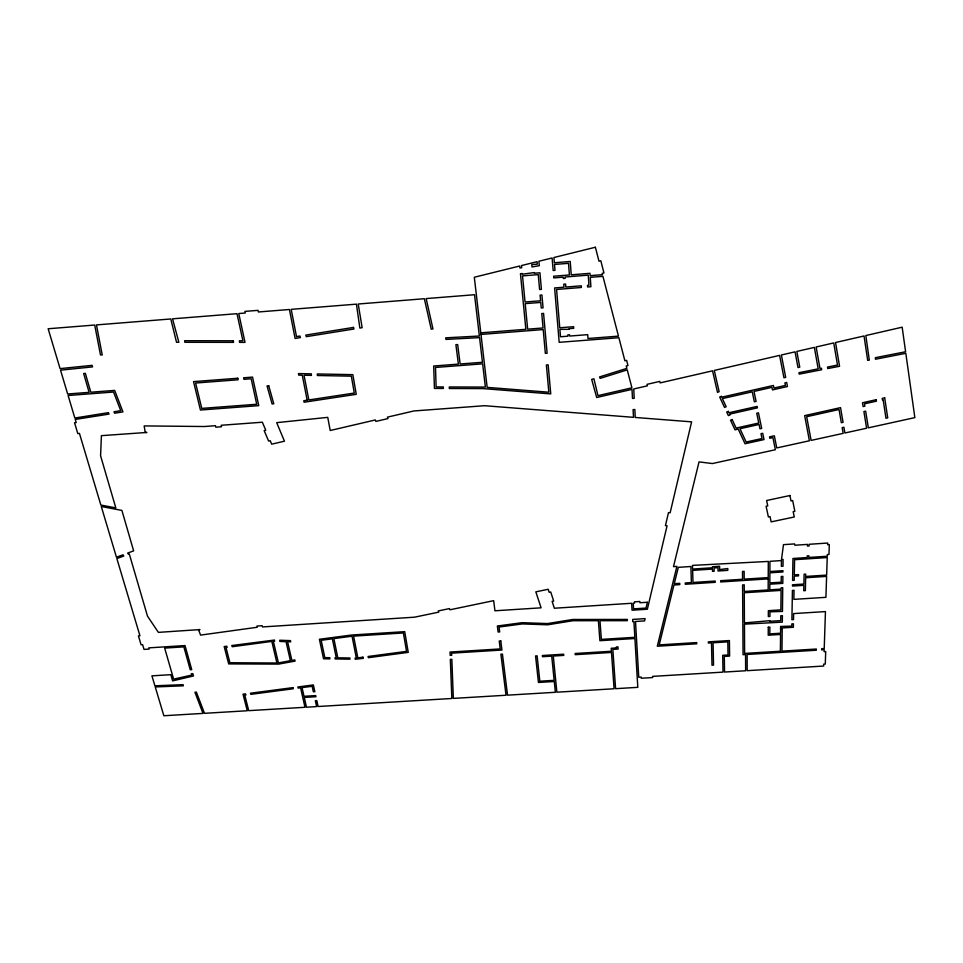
<?xml version="1.0" encoding="UTF-8"?>
<svg xmlns="http://www.w3.org/2000/svg" width="963" height="963" viewBox="0 0 963 963"><rect width="100%" height="100%" fill="white"/><g stroke="black" fill="none" stroke-linecap="round" stroke-linejoin="round"><path stroke-width="1.44" d="M780.632 629.284L780.668 626.817M480.802 332.825L525.87 329.31L520.453 273.685L522.283 273.528L522.343 274.202L534.369 272.553L534.429 273.227L539.93 272.782L541.411 289.369L539.593 289.514L538.257 274.624L522.512 275.887L525.04 301.997L540.604 300.769L540.099 295.147L541.916 295.003L543.06 307.847L541.254 307.991L540.749 302.418L525.196 303.646L527.664 329.165L543.06 327.974L541.76 313.553L543.565 313.408L547.116 353.228L545.347 353.361L543.204 329.575L480.982 334.426M768.221 578.883L768.161 589.946L744.255 591.475L744.218 584.818L742.593 584.926L743.051 654.708L745.555 654.563L745.639 670.766L724.549 672.042L724.296 656.417L729.605 656.092L729.4 640.551L708.335 641.864L708.359 643.067L711.501 642.875L711.994 665.216L713.547 665.12L713.065 642.778L727.847 641.864L728.028 654.984L722.719 655.309L722.996 672.126L652.589 676.387L652.649 677.555L641.274 678.241L641.202 677.073L638.746 677.218L635.496 621.484L644.584 620.906L645.126 618.631L632.727 619.414L632.739 621.653L633.919 621.58L634.846 637.301L601.369 639.384L599.961 620.702L627.31 620.678L627.358 619.426L572.72 619.486L547.514 623.567L522.175 622.688L497.365 625.998L498.124 632.029L499.677 631.933L499.075 627.033L522.283 623.928L547.634 624.806L572.865 620.726L598.384 620.702L599.901 640.696L634.918 638.517L637.795 687.341L615.598 688.677L612.841 649.375L618.126 649.05L617.981 646.871L616.416 646.967L616.489 647.93L611.192 648.268L611.409 651.253L575.116 653.492L575.224 654.684L611.493 652.445L614.069 688.762L556.879 692.192L553.28 656.044L563.776 655.394L563.668 654.202L542.35 655.514L542.47 656.706L551.727 656.14L554.158 680.335L539.834 681.202L537.101 655.839L535.56 655.935L538.437 682.466L554.279 681.503L555.362 692.289L507.537 695.154L502.433 654.106L500.892 654.202L506.032 695.238L453.344 698.404L451.852 659.378L450.323 659.378L451.84 698.488L318.115 706.505L316.815 700.607L315.334 700.691L316.634 706.589L306.475 707.203L304.272 697.429L315.96 696.731L315.708 695.587L304.007 696.297L302.045 687.618L312.144 686.294L313.36 691.783L314.853 691.687L313.36 684.934L297.844 686.98L298.241 688.124L300.576 687.811L304.994 707.287L248.731 710.658L244.771 695.142L245.926 694.997L245.505 693.866L243.013 694.191L247.262 710.754L204.481 713.318L196.368 692.072L194.923 692.253L203.012 713.402L163.854 715.75L155.248 686.944L183.367 685.812L183.078 684.657L154.899 685.8L151.925 675.845L170.824 674.678L172.618 680.877L193.491 675.954L192.841 673.631L191.348 673.715L191.733 675.087L173.629 679.144L164.673 648.087L183.849 646.871L190.241 669.742L191.733 669.646L185.028 645.571L148.784 647.87L149.133 649.074L144.017 649.399L142.608 644.68L141.092 644.777L138.419 635.869L139.936 635.773L116.86 558.576L123.818 556.012L122.963 554.808L116.451 557.216L101.284 506.49L121.904 510.426L133.64 550.872L127.646 553.087L128.5 554.291L129.307 554.002L147.483 616.115L158.377 632.366L199.991 629.573L198.51 629.79L200.593 635.099L257.229 627.262L256.928 626.046L262.153 625.709L262.442 626.937L414.547 617.187L438.743 612.131L438.285 610.927L449.468 608.592L449.914 609.796L493.67 600.659L494.934 610.783L541.098 607.822L535.825 591.848L548.2 589.272L549.175 592.293L550.728 591.98L553.665 601.068L552.124 601.381L554.339 608.231L631.644 603.283L632.053 610.205L647.353 609.23L667.058 525.81L665.433 525.617L668.491 512.617L670.128 512.81L691.615 421.854L635.255 417.461L634.834 409.492L633.088 409.624L633.51 417.328L484.57 405.712L413.885 410.96L387.439 417.135L387.969 418.58L375.871 421.409L375.329 419.964L330.213 430.509L327.745 417.364L276.694 422.649L284.458 441.198L271.686 444.172L270.218 440.717L268.629 441.09L264.163 430.617L265.764 430.244L262.357 422.215L221.177 425.273L221.526 426.753L215.82 427.175L215.471 425.706L204.385 426.525L144.173 425.911L145.208 432.435L146.906 432.447L101.416 435.661L100.573 455.776L115.825 507.91L100.862 505.057L79.448 433.422L77.786 433.543L74.536 422.709L76.197 422.576L75.258 419.423L109.024 414.102L108.458 412.658L74.837 418.026L68.108 395.504L113.55 392.025L120.748 410.683L114.019 411.767L114.585 413.223L122.951 411.899L114.669 390.4L90.799 392.218L85.358 373.379L83.649 373.512L89.102 392.35L67.651 393.987L60.537 370.165L92.58 366.891L92.087 365.35L60.067 368.624L48.15 328.756L94.711 325.037L100.489 354.962L102.234 354.938L96.456 324.904L170.788 318.97L176.53 342.286L178.853 342.286L172.546 318.825L236.994 313.685L242.905 340.794L239.366 340.782L239.558 342.383L245.023 342.383L238.764 313.541L245.264 313.023L244.915 311.398L258.024 310.351L258.361 311.976L289.43 309.496L295.087 338.458L300.408 337.604L299.95 336.039L296.508 336.593L291.199 309.352L356.418 304.152L359.861 328.058L362.148 327.685L358.212 304.007L424.358 298.723L431.219 329.19L432.965 328.925L426.164 298.578L474.53 294.726L479.369 336.027L445.749 337.832L445.917 339.421L479.562 337.616L482.451 362.281L460.133 363.99L457.666 344.549L455.896 344.694L458.388 364.122L433.675 366.012L434.433 388.438L443.365 388.462L443.317 386.945L436.131 386.909L435.493 367.445L482.644 363.845L485.364 387.066L449.264 386.97L449.3 388.51L482.945 388.595L550.752 393.903L548.152 364.833L546.382 364.965L548.838 392.218L487.158 387.379L474.314 277.248L519.707 266.005L519.9 267.943L521.729 267.786L521.513 265.547L537.089 261.695L537.306 264.139L531.793 264.584L532.009 266.956L539.304 265.68L538.907 261.238L552.112 257.976L553.159 270.495L554.989 270.35L554.507 264.452L568.507 263.32L569.41 274.961L553.641 276.225L553.773 277.91L563.199 277.151L563.295 278.5L565.137 278.355L565.028 277.007L588.261 275.141L588.959 285.204L587.49 285.325L587.611 286.986L590.897 286.721L590.259 277.344L602.934 276.333L618.475 336.135L587.984 338.495L587.707 334.655L569.699 336.051L569.59 334.763L567.809 334.907L567.905 336.183L560.502 336.761L559.888 329.382L569.157 329.31L569.109 328.66L573.743 328.311L573.611 326.698L559.756 327.769L556.578 289.466L581.399 287.48L581.279 285.818L565.823 287.046L565.582 284.049L563.752 284.193L563.993 287.203L554.616 287.949L559.178 342.322L618.884 337.712L624.891 360.788L626.624 360.379L627.96 365.543L626.227 365.952L626.865 368.372L599.576 376.93L600.13 378.387L627.25 369.876L631.921 387.812L597.975 395.637L593.894 378.724L591.691 379.41L596.687 397.502L632.005 389.365L632.486 398.441L634.232 398.321L633.738 388.968L647.413 385.826L647.04 384.333L659.799 381.396L660.161 382.889L712.548 370.827L717.495 392.35L719.144 391.688L714.293 370.43L779.597 355.395L783.93 377.749L785.688 377.352L781.366 354.986L795.053 351.844L797.99 367.541L799.759 367.144L796.834 351.435L814.361 347.402L818.189 368.865L798.953 372.693L799.23 374.138L821.668 369.756L821.463 368.227L819.97 368.516L816.143 346.981L833.741 342.936L837.509 365.085L827.53 367.047L827.735 368.576L839.555 366.265L835.547 342.515L864.028 335.967L867.675 360.367L869.312 360.126L865.833 335.545L902.162 327.191L905.605 351.76L875.391 357.682L875.451 359.247L905.822 353.313L914.85 417.617L868.349 427.837L865.653 411.177L863.907 411.562L866.604 428.222L844.9 432.989L843.901 427.235L842.168 427.62L843.167 433.362L811.123 440.404L806.681 416.702L839.05 409.492L841.325 422.709L843.058 422.324L840.543 407.638L804.671 415.631L809.402 440.777L776.78 447.939L774.324 435.806L769.533 436.865L769.822 438.285L772.904 437.611L775.371 449.733L712.403 463.552L699.03 461.903L673.486 566.641L676.893 566.413L657.296 646.233L696.743 643.79L696.706 642.574L659.21 644.897L673.956 584.998L679.806 584.613L679.77 583.337L674.281 583.686L678.313 567.339L690.892 566.509L691.386 582.579L685.247 582.976L685.295 584.264L715.208 582.326L715.172 581.038L692.999 582.471L692.638 570.373L712.464 569.073L712.512 571.36L714.137 571.252L714.077 567.917L717.977 567.664L718.037 570.999L727.799 570.361L727.775 568.531L719.65 569.59L719.59 566.256L712.415 566.726L712.439 567.761L692.59 569.073L692.481 565.389L768.318 561.429L768.221 577.595L744.182 579.148L744.134 571.372L742.509 571.48L742.557 579.257L720.685 580.677L720.697 581.965L768.221 578.883M768.269 627.226L768.221 635.219L780.572 634.448L780.379 651.229L744.616 653.42L744.447 624.144L782.317 622.146L782.389 615.67L780.788 615.778L780.74 620.629L769.894 621.316L769.906 620.69L744.435 622.905L744.255 592.751L781.089 590.391L780.861 609.892L768.366 610.686L768.33 616.549L769.931 616.452L769.955 611.83L782.45 611.421L782.738 587.719L781.125 587.827L781.101 589.103L769.774 589.838L769.81 584.192L782.799 583.361L782.883 576.38L781.258 576.488L781.186 582.17L769.822 582.904L769.882 572.816L782.931 571.974L782.955 570.662L769.894 571.516L769.955 561.321L781.438 560.562L781.366 566.34L783.003 566.232L783.088 559.431L781.499 559.539L783.473 544.649L794.571 543.914L794.836 545.227L807.476 544.396L807.439 546.069L809.101 545.961L809.137 544.288L827.711 543.048L827.65 544.733L829.312 544.625L828.974 554.459L827.325 554.568L827.277 556.241L808.812 557.457L808.86 555.783L807.211 555.892L807.175 557.565L792.958 558.492L792.585 580.4L794.21 580.304L794.282 576.163L798.52 575.886L798.544 574.586L794.306 574.863L794.571 559.708L827.229 557.553L826.651 575.092L805.682 576.452L805.73 574.117L804.105 574.225L803.876 584.047L792.513 584.782L792.489 586.07L803.852 585.335L803.732 590.716L805.357 590.62L805.646 577.752L826.603 576.392L825.917 597.325L793.873 599.359L794.03 590.319L792.417 590.427L791.911 619.678L793.512 619.582L793.62 613.587L825.447 611.589L824.22 648.532L821.704 648.689L821.656 649.905L824.184 649.748L824.123 651.674L825.7 651.578L825.279 664.049L823.714 664.145L823.642 666.047L747.192 670.669L747.119 654.467L816.299 650.23L816.335 649.026L781.956 651.132L782.233 627.96L793.368 627.262L793.428 623.795L791.839 623.904L791.803 626.131L780.668 626.456L780.584 633.221L769.81 633.895L769.858 627.13L768.269 627.226M647.377 602.272L646.017 608.062L633.57 608.857L633.233 603.175L634.509 603.091L634.436 601.827L639.853 601.49L639.926 602.742L647.377 602.272M721.335 396.383L719.698 397.045L724.537 407.409L726.174 406.759L722.37 398.598L752.259 391.821L754.354 401.8L756.087 401.415L754.005 391.423L771.977 387.343L772.482 389.907L787.457 386.524L786.675 382.455L784.917 382.853L785.411 385.429L773.939 388.029L773.421 385.465L721.708 397.189L721.335 396.383M728.341 411.394L726.704 412.044L728.365 415.595L730.002 414.957L729.605 414.126L757.424 407.867L757.123 406.41L728.967 412.742L728.341 411.394M732.145 419.555L730.52 420.205L735.022 429.835L738.224 429.113L745.049 443.762L764.02 439.573L762.708 433.29L760.999 433.663L762.01 438.526L746.156 442.029L739.969 428.728L759.085 424.466L759.976 428.788L761.697 428.415L758.459 412.838L756.737 413.223L758.772 423.022L736.117 428.078L732.145 419.555M595.375 247.25L553.93 257.518L554.363 262.755L570.216 261.467L571.24 274.816L589.982 273.311L590.138 275.671L602.501 274.672L602.164 273.372L603.957 272.926L600.804 260.756L598.998 261.202L595.375 247.25M876.21 399.705L862.487 402.763L863.101 406.579L864.858 406.193L864.473 403.834L876.438 401.174L876.21 399.705M884.672 397.815L882.204 398.369L882.433 399.85L883.131 399.693L885.972 418.267L887.73 417.882L884.672 397.815M789.925 495.524L766.608 500.519L767.752 505.9L766.091 506.249L768.378 516.926L770.027 516.577L771.146 521.874L794.258 516.999L793.175 511.666L794.836 511.317L792.681 500.579L791.02 500.941L789.925 495.524M290.393 660.714L278.427 662.905L273.323 641.214L274.563 641.262L274.479 640.046L231.782 645.535L232.227 646.715L271.819 641.406L276.911 663.013L229.916 662.725L225.992 647.545L227.172 647.389L226.738 646.209L224.186 646.546L228.688 663.904L278.704 664.097L295.087 661.1L294.81 659.896L291.861 660.437L287.6 641.719L290.718 641.827L290.441 640.612L279.739 640.239L279.836 641.442L286.035 641.659L290.393 660.714M353.517 327.42L305.813 335.088L306.27 336.665L353.939 329.009L353.517 327.42M307.161 400.211L303.79 400.716L304.091 402.233L356.262 394.324L352.843 374.655L317.284 373.957L317.381 375.51L351.351 376.172L354.288 393.06L308.846 399.958L304.031 375.245L311.434 375.389L311.326 373.837L298.446 373.584L298.747 375.137L302.274 375.209L307.161 400.211M362.943 657.187L357.839 657.873L353.59 636.122L403.389 632.968L406.53 651.361L368.035 656.501L368.396 657.681L408.252 652.36L404.725 631.656L351.808 635.002L319.403 639.263L323.544 658.788L329.912 658.885L329.815 657.693L324.844 657.621L321.173 640.287L332.355 638.818L336.268 657.789L335.028 657.765L335.124 658.957L349.966 659.174L349.882 657.982L337.808 657.801L333.872 638.613L352.049 636.218L356.334 658.066L355.106 658.054L355.191 659.246L363.304 658.367L362.943 657.187M268.725 385.706L267.04 385.922L272.108 403.991L273.781 403.774L268.725 385.706M292.86 687.63L250.44 693.216L250.862 694.347L293.258 688.774L292.86 687.63M237.777 378.242L193.539 381.625L200.436 410.021L258.758 405.64L252.559 377.099L243.615 377.785L243.964 379.326L251.174 378.772L256.736 404.267L201.773 408.396L195.621 383.021L238.114 379.771L237.777 378.242M500.796 640.937L499.243 641.033L500.23 648.93L450.034 652.047L450.166 655.309L451.695 655.322L451.623 653.155L501.928 650.037L500.796 640.937M233.347 340.782L184.631 340.709L184.86 342.298L233.54 342.371L233.347 340.782"/></g></svg>
